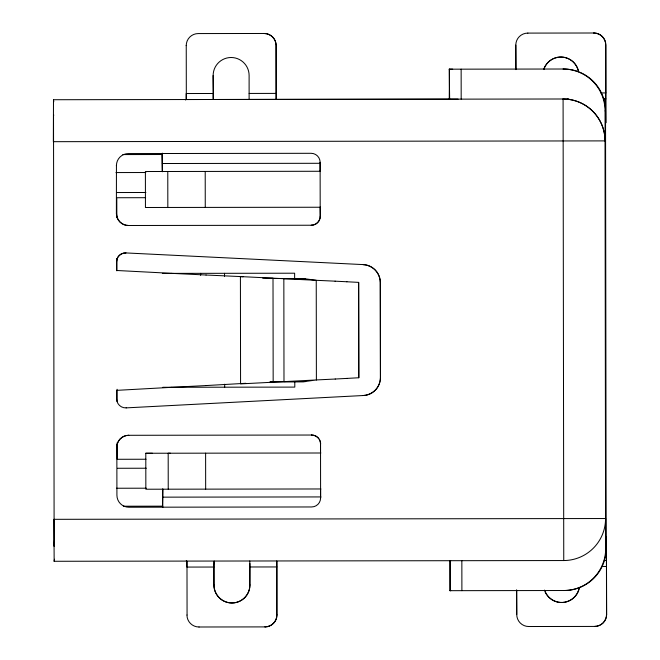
<?xml version="1.0" encoding="UTF-8"?>
<svg xmlns="http://www.w3.org/2000/svg" width="660" height="660" viewBox="0 0 660 660"><rect width="100%" height="100%" fill="white"/><g stroke="black" fill="none" stroke-linecap="round" stroke-linejoin="round"><path stroke-width="0.99" d="M54.45 540.07L54.136 546.298L53.518 114.708L53.782 115.228M162.789 507.54L162.789 488.92M54.458 559.226L54.161 561.28L53.897 519.321L605.649 518.529L605.69 548.493A41.959 41.959 0 0 1 563.797 590.518L564.267 590.51A41.959 41.959 0 0 0 606.169 548.493L605.534 110.913A41.959 41.959 0 0 0 563.516 69.011L449.212 69.184L449.65 99.157M186.178 99.528L186.202 93.53L213.172 93.489L213.155 99.487L185.6 99.536L185.633 100.048M249.117 99.437L249.109 75.454A17.985 17.985 0 0 0 231.099 57.502A17.985 17.985 0 0 0 213.147 75.512L213.296 98.695M276.086 99.396L276.045 45.449A11.987 11.987 0 0 0 264.033 33.478L264.157 33.478A11.987 11.987 0 0 1 276.161 45.449L276.235 98.604M603.636 98.926L605.764 98.918L605.789 92.928L600.798 92.936M162.451 506.682L162.781 489.175M186.301 560.571L186.846 561.082L186.879 567.072L213.857 567.039L213.881 585.016A17.985 17.985 0 0 0 231.891 602.976A17.985 17.985 0 0 0 249.843 584.966L249.934 563.516M53.798 101.772L53.493 99.726L53.353 141.685L605.105 140.893L605.063 110.921A41.959 41.959 0 0 0 563.046 69.019L563.516 69.011M605.105 140.893A41.959 41.959 0 0 0 563.087 98.992L563.755 560.546L54.161 561.28M270.014 381.876L303.27 381.777L316.503 379.945L240.57 383.897L240.413 276.573L243.127 276.787M245.825 383.295L206.143 385.555M171.839 387.313L116.647 390.357L116.663 398.912A8.992 8.992 0 0 0 126.118 407.88L126.233 407.88M346.929 378.411L358.801 377.751L358.661 282.381L346.789 281.762M335.181 379.03L347.053 378.403M171.724 387.321L206.267 385.555M126.118 407.88L363.445 395.513A17.985 17.985 0 0 0 379.838 382.346M335.296 379.03L316.387 379.945L316.239 280.31L240.413 276.573M515.839 69.589L515.807 45.103A11.987 11.987 0 0 1 527.777 33.099L527.893 33.099M605.905 92.928L605.839 44.971A11.987 11.987 0 0 0 593.835 33L593.711 33A11.987 11.987 0 0 1 605.723 44.971L605.806 122.9L605.698 98.926M186.128 45.581L186.244 45.573A11.987 11.987 0 0 1 198.214 33.569L264.157 33.478M515.807 45.103L515.963 69.589M213.147 75.512L213.287 93.489M449.254 99.157L449.477 69.176M605.063 110.921L605.534 110.913M162.319 171.493L161.947 154.003M116.325 165.577L116.44 165.569A11.987 11.987 0 0 1 128.411 153.565L311.116 153.301A8.992 8.992 0 0 1 320.116 162.286L320.133 171.278M117.051 192.538L145.893 192.497M320.183 207.24L320.314 216.233A8.992 8.992 0 0 1 311.338 225.233L311.223 225.233A8.992 8.992 0 0 0 320.199 216.233L320.314 216.233M116.391 213.526L116.506 213.526A11.987 11.987 0 0 0 128.518 225.497L128.395 225.497A11.987 11.987 0 0 1 116.391 213.526L116.44 165.569M125.895 252.928L126.011 252.928A8.992 8.992 0 0 0 116.581 261.921L116.465 261.921A8.992 8.992 0 0 1 125.895 252.928L363.256 264.602A17.985 17.985 0 0 1 380.35 282.538L380.49 377.528A17.985 17.985 0 0 1 380.069 381.406M363.256 264.602L363.14 264.611A17.985 17.985 0 0 1 380.234 282.546L380.374 377.528A17.985 17.985 0 0 1 363.322 395.513L363.445 395.513M116.581 261.921L116.589 270.468M358.661 282.381L358.801 377.751M128.7 435.295L128.815 435.295A11.987 11.987 0 0 0 116.845 447.298L116.729 447.307A11.987 11.987 0 0 1 128.7 435.295L311.644 435.031A8.992 8.992 0 0 1 318.92 438.727M311.644 435.031L311.52 435.031A8.992 8.992 0 0 1 320.529 444.015L320.603 497.962A8.992 8.992 0 0 1 311.627 506.962L128.923 507.226A11.987 11.987 0 0 1 116.919 495.256L116.845 447.298M320.529 444.015L320.537 453.007M117.455 468.27L146.289 468.229M320.587 488.969L320.603 497.962M605.69 548.493L606.169 548.493M564.267 590.51L449.963 590.683L449.922 560.711L450.673 560.703M606.54 614.427L606.4 536.497L606.655 614.419A11.987 11.987 0 0 1 594.685 626.431L594.569 626.431A11.987 11.987 0 0 0 606.54 614.427L606.655 614.419M213.881 585.016L213.997 585.016A17.985 17.985 0 0 0 232.007 602.976A17.985 17.985 0 0 0 249.967 584.966M449.963 590.683L450.714 590.675M186.986 561.866L187.069 615.029M276.977 614.897A11.987 11.987 0 0 1 265.007 626.901L264.891 626.901A11.987 11.987 0 0 0 276.862 614.897L276.903 561.742M594.685 626.431L528.751 626.521A11.987 11.987 0 0 1 516.747 614.551L516.59 590.065M186.953 615.029A11.987 11.987 0 0 0 198.957 627L199.072 627M272.588 278.487L303.121 278.512L316.239 280.31L335.156 281.168M527.777 33.099L593.835 33M452.686 69.176L449.212 69.184M249.133 93.439L276.111 93.398M219.037 99.478L458.089 99.14M603.768 98.926L605.764 98.918M53.493 99.726L563.087 98.992M567.146 98.975L568.87 98.975M122.834 154.572L162.203 154.514M162.277 153.136L162.319 163.515L320.447 163.292M320.455 171.27L145.39 171.526L145.439 207.496L320.504 207.24M115.962 172.565L145.835 172.524M145.637 197.695L116.795 197.736L116.828 217.297M128.395 225.497L311.338 225.233M162.344 273.397L294.632 273.207L294.64 279.205M262.721 278.19L273.009 278.173L273.166 382.206L270.072 382.206M305.555 278.677L283.841 278.71L283.99 381.637L305.704 381.604M162.838 387.288L294.797 387.098L294.789 382.107M320.909 488.969L145.844 489.225L145.794 453.255L152.452 453.247M170.412 453.222L168.185 453.222L168.234 489.192M145.794 453.255L320.859 452.999M146.008 459.244L117.175 459.286L117.15 442.81M116.416 488.243L146.289 488.202M162.805 497.153L320.925 496.93M123.337 506.22L162.715 506.162M604.296 560.48L606.433 560.48M249.785 560.992L249.818 566.981L276.796 566.948L276.862 614.897M601.474 566.478L606.474 566.47M198.957 627L265.007 626.901M214.195 561.041L213.857 567.039M205.986 275.014L240.529 276.573M171.559 273.355L206.101 275.014M335.041 281.176L346.912 281.762M116.474 270.476L171.674 273.355M276.754 560.951L276.796 566.948M213.964 561.833L213.997 585.016M516.714 590.065L516.747 614.551M461.142 69.168L461.183 99.14M461.852 560.695L461.893 590.667M450.186 560.703L450.227 590.675M320.116 162.286L320.199 216.233M249.818 566.981L249.843 584.966M224.524 273.314L224.524 276.309M224.68 384.202L224.689 387.205M205.21 171.443L205.26 207.405M205.615 453.172L205.664 489.134M200.632 273.347L200.632 275.344M186.244 45.573L186.318 98.736M167.78 171.493L167.83 207.463M162.319 163.515L162.335 171.757M116.886 258.489L116.902 270.847M117.076 389.268L117.092 401.618M563.665 560.546A41.959 41.959 0 0 0 605.566 518.529L605.022 140.893A41.959 41.959 0 0 0 562.996 98.992M319.432 439.51A8.992 8.992 0 0 1 320.644 444.007M579.134 588.233A17.985 17.985 0 0 1 544.451 590.098M543.815 69.473A17.985 17.985 0 0 1 578.506 71.239M543.7 69.473A17.985 17.985 0 0 1 578.391 71.247M579.257 588.233A17.985 17.985 0 0 1 545.242 591.855"/></g></svg>
